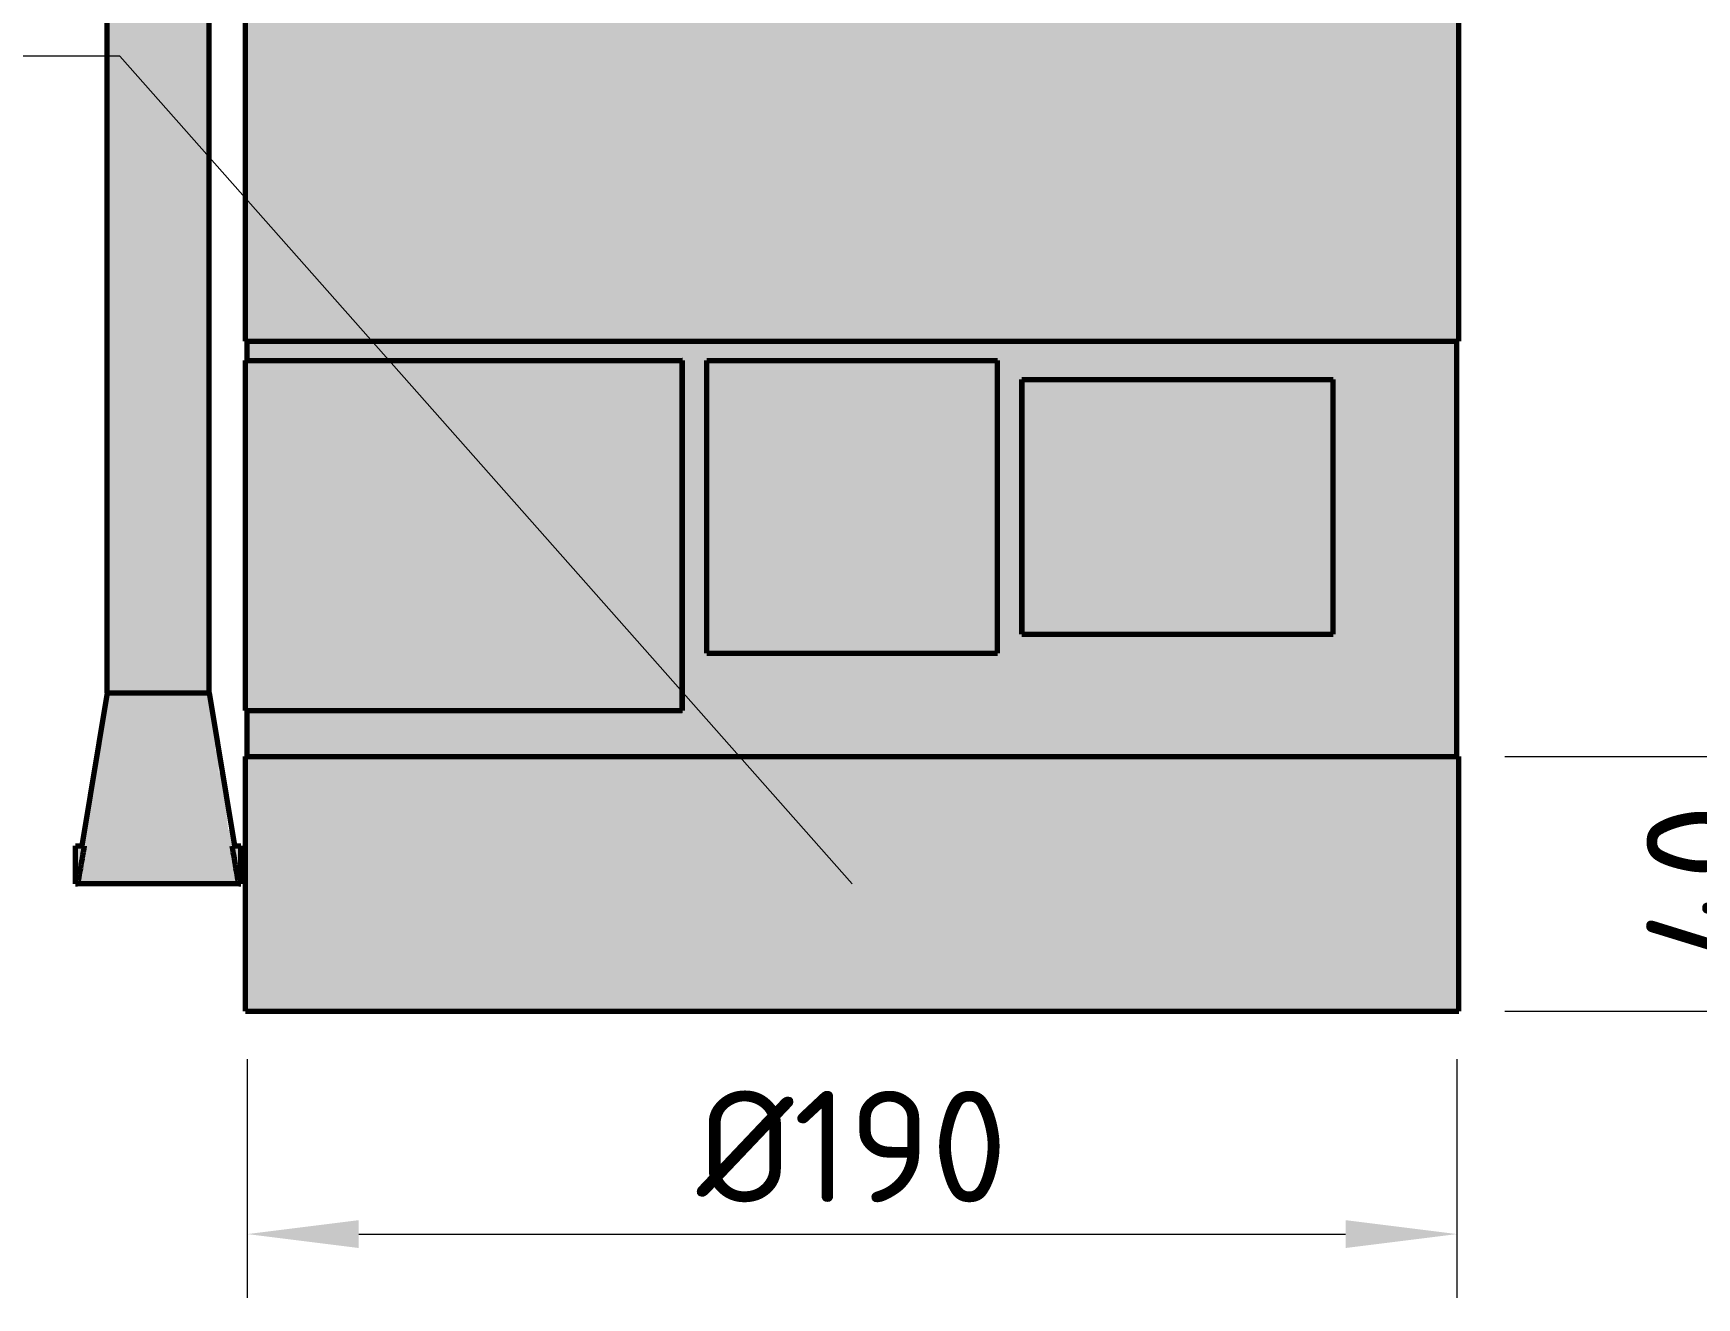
# Model space of a CAD drawing. Header units: millimetres. Extents: x 0 to 420, y 0 to 297.
# Drawn here: x 68.7 to 121, y 156.1 to 195.8 of the extents above; entities that cross this region are included whole.
import ezdxf

# ---------------------------------------------------------------- set-up
doc = ezdxf.new("R2010")
doc.units = ezdxf.units.MM
for name, color, linetype, lineweight in [('01-VISIBLE', 7, 'CONTINUOUS', 70), ('04-COTA', 3, 'CONTINUOUS', 18), ('08-FINA', 5, 'CONTINUOUS', 18), ('13-GRAFICA', 30, 'CONTINUOUS', 18)]:
    doc.layers.add(name, color=color, linetype=linetype, lineweight=lineweight)
doc.styles.add('ISO3098', font='isocpeur.ttf')
doc.dimstyles.new('FLAMA-IRAM', dxfattribs={"dimtxt": 3.5, "dimasz": 3.5, "dimexe": 2, "dimexo": 1.5, "dimgap": 1, "dimtad": 1, "dimdec": 1, "dimtxsty": 'ISO3098', "dimblk": 'IRAM_FLECHA', "dimblk1": 'IRAM_FLECHA', "dimblk2": 'IRAM_FLECHA', "dimcen": 2.5, "dimclrd": 256, "dimclre": 256, "dimclrt": 256, "dimazin": 3, "dimtfac": 1, "dimtmove": 0, "dimatfit": 3, "dimlwd": 18, "dimlwe": 18})

# ---------------------------------------------------------------- blocks, each defined once
blk = doc.blocks.new('IRAM_FLECHA')
blk.add_solid([(0, 0), (-1, 0.125), (-1, -0.125)])

msp = doc.modelspace()

# ---------------------------------------------------------------- hatches: boundary and pattern name
at = {"layer": '08-FINA'}
h = msp.add_hatch(color=7, dxfattribs=at)
h.dxf.hatch_style = 1
h.paths.add_polyline_path([(94.473, 169.071), (93.116, 171.209), (92.517, 170.679)])
at = {"layer": '13-GRAFICA', "true_color": 0x202020}
h = msp.add_hatch(color=7, dxfattribs=at)
h.dxf.hatch_style = 1
h.paths.add_polyline_path([(70.273, 170.271), (70.273, 170.571), (70.373, 170.571), (70.373, 171.171), (70.473, 171.171), (70.473, 171.771), (70.573, 171.771), (70.573, 172.371), (70.673, 172.371), (70.673, 172.971), (70.773, 172.971), (70.773, 173.571), (70.873, 173.571), (70.873, 174.171), (70.973, 174.171), (70.973, 174.771), (71.073, 174.771), (71.073, 227.971), (74.273, 227.971), (74.273, 217.971), (73.773, 217.971), (73.773, 214.371), (74.273, 214.371), (74.273, 174.671), (74.373, 174.671), (74.373, 173.971), (74.473, 173.971), (74.473, 173.271), (74.573, 173.271), (74.573, 172.571), (74.673, 172.571), (74.873, 170.771), (74.973, 170.771), (74.973, 170.371), (75.273, 170.271), (75.273, 169.071), (70.073, 169.071), (70.073, 170.271)])
at = {"layer": '13-GRAFICA', "true_color": 0xc4c8ce}
h = msp.add_hatch(color=7, dxfattribs=at)
h.dxf.hatch_style = 1
h.paths.add_polyline_path([(75.573, 214.371), (75.573, 214.271), (75.573, 186.071), (75.573, 185.471), (75.473, 185.471), (75.473, 214.371)])
at = {"layer": '13-GRAFICA', "true_color": 0xffffff}
h = msp.add_hatch(color=7, dxfattribs=at)
h.dxf.hatch_style = 1
h.paths.add_polyline_path([(75.573, 186.071), (75.573, 214.271), (113.373, 214.271), (113.373, 186.071)])
at = {"layer": '13-GRAFICA', "true_color": 0xc4c8ce}
h = msp.add_hatch(color=7, dxfattribs=at)
h.dxf.hatch_style = 1
h.paths.add_polyline_path([(113.473, 214.371), (113.473, 165.071), (113.373, 165.071), (113.373, 173.071), (113.373, 186.071), (113.373, 214.271), (113.373, 214.371)])
h = msp.add_hatch(color=7, dxfattribs=at)
h.dxf.hatch_style = 1
h.paths.add_polyline_path([(75.573, 173.071), (75.573, 174.471), (89.173, 174.471), (89.173, 185.471), (75.573, 185.471), (75.573, 186.071), (89.873, 186.071), (89.873, 185.471), (89.873, 176.271), (89.873, 173.071)])
h = msp.add_hatch(color=7, dxfattribs=at)
h.dxf.hatch_style = 1
h.paths.add_polyline_path([(99.073, 186.071), (99.073, 185.471), (89.873, 185.471), (89.873, 186.071)])
h = msp.add_hatch(color=7, dxfattribs=at)
h.dxf.hatch_style = 1
h.paths.add_polyline_path([(99.073, 173.071), (99.073, 176.271), (99.073, 185.471), (99.073, 186.071), (99.773, 186.071), (99.773, 184.871), (99.773, 176.871), (99.773, 173.071)])
h = msp.add_hatch(color=7, dxfattribs=at)
h.dxf.hatch_style = 1
h.paths.add_polyline_path([(109.573, 186.071), (109.573, 184.871), (99.773, 184.871), (99.773, 186.071)])
h = msp.add_hatch(color=7, dxfattribs=at)
h.dxf.hatch_style = 1
h.paths.add_polyline_path([(109.573, 173.071), (109.573, 176.871), (109.573, 184.871), (109.573, 186.071), (113.373, 186.071), (113.373, 173.071)])
at = {"layer": '13-GRAFICA', "true_color": 0xffffff}
h = msp.add_hatch(color=7, dxfattribs=at)
h.dxf.hatch_style = 1
h.paths.add_polyline_path([(75.473, 174.471), (75.473, 185.471), (89.173, 185.471), (89.173, 174.471)])
at = {"layer": '13-GRAFICA', "true_color": 0xd7beeb}
h = msp.add_hatch(color=7, dxfattribs=at)
h.dxf.hatch_style = 1
h.paths.add_polyline_path([(89.873, 176.271), (89.873, 185.471), (99.073, 185.471), (99.073, 176.271)])
at = {"layer": '13-GRAFICA', "true_color": 0xf7c8d7}
h = msp.add_hatch(color=7, dxfattribs=at)
h.dxf.hatch_style = 1
h.paths.add_polyline_path([(99.773, 176.871), (99.773, 184.871), (109.573, 184.871), (109.573, 176.871)])
at = {"layer": '13-GRAFICA', "true_color": 0xc4c8ce}
h = msp.add_hatch(color=7, dxfattribs=at)
h.dxf.hatch_style = 1
h.paths.add_polyline_path([(99.773, 173.071), (99.773, 176.871), (109.573, 176.871), (109.573, 173.071)])
h = msp.add_hatch(color=7, dxfattribs=at)
h.dxf.hatch_style = 1
h.paths.add_polyline_path([(89.873, 173.071), (89.873, 176.271), (99.073, 176.271), (99.073, 173.071)])
h = msp.add_hatch(color=7, dxfattribs=at)
h.dxf.hatch_style = 1
h.paths.add_polyline_path([(75.573, 165.071), (75.473, 165.071), (75.473, 174.471), (75.573, 174.471), (75.573, 173.071)])
at = {"layer": '13-GRAFICA', "true_color": 0xffd200}
h = msp.add_hatch(color=7, dxfattribs=at)
h.dxf.hatch_style = 1
h.paths.add_polyline_path([(75.573, 165.071), (75.573, 173.071), (113.373, 173.071), (113.373, 165.071)])

# ---------------------------------------------------------------- linework, layer by layer
at = {"layer": '01-VISIBLE'}
for p, q in [((71.073, 175.071), (71.073, 227.957)), ((74.273, 175.071), (74.273, 214.38)), ((75.413, 186.119), (75.413, 214.224)), ((113.533, 186.119), (113.533, 214.224)), ((75.473, 185.519), (75.473, 186.119)), ((113.473, 173.071), (113.473, 186.119)), ((75.413, 174.519), (75.413, 185.519)), ((89.129, 174.519), (89.129, 185.519)), ((89.145, 185.519), (89.129, 185.519)), ((89.145, 174.519), (89.145, 185.519)), ((89.903, 176.319), (89.903, 185.519)), ((99.043, 176.319), (99.043, 185.519)), ((99.801, 184.919), (99.817, 184.919)), ((99.801, 176.919), (99.801, 184.919)), ((99.817, 176.919), (99.817, 184.919)), ((109.588, 176.919), (109.588, 184.919)), ((99.801, 176.919), (99.817, 176.919)), ((71.073, 175.071), (70.273, 170.271)), ((74.273, 175.071), (75.073, 170.271)), ((75.473, 173.071), (75.473, 174.519)), ((89.145, 174.519), (89.129, 174.519)), ((75.413, 165.071), (75.413, 173.071)), ((113.533, 165.071), (113.533, 173.071)), ((70.073, 170.271), (70.349, 170.271)), ((70.073, 169.071), (70.073, 170.271)), ((74.997, 170.271), (75.273, 170.271)), ((75.273, 169.071), (75.273, 170.271)), ((70.073, 169.071), (70.143, 169.071)), ((75.203, 169.071), (75.273, 169.071))]:
    msp.add_line(p, q, dxfattribs=at)
for points in [[(75.413, 186.119), (75.513, 186.119), (75.613, 186.119), (75.713, 186.119), (75.813, 186.119), (75.913, 186.119), (76.013, 186.119), (76.113, 186.119), (76.213, 186.119), (76.313, 186.119), (76.414, 186.119), (76.514, 186.119), (76.614, 186.119), (76.714, 186.119), (76.814, 186.119), (76.914, 186.119), (77.014, 186.119), (77.114, 186.119), (77.214, 186.119), (77.314, 186.119), (77.414, 186.119), (77.514, 186.119), (77.614, 186.119), (77.714, 186.119), (77.814, 186.119), (77.914, 186.119), (78.014, 186.119), (78.114, 186.119), (78.214, 186.119), (78.315, 186.119), (78.415, 186.119), (78.515, 186.119), (78.615, 186.119), (78.715, 186.119), (78.815, 186.119), (78.915, 186.119), (79.015, 186.119), (79.115, 186.119), (79.215, 186.119), (79.315, 186.119), (79.415, 186.119), (79.515, 186.119), (79.615, 186.119), (79.715, 186.119), (79.815, 186.119), (79.915, 186.119), (80.015, 186.119), (80.115, 186.119), (80.216, 186.119), (80.316, 186.119), (80.416, 186.119), (80.516, 186.119), (80.616, 186.119), (80.716, 186.119), (80.816, 186.119), (80.916, 186.119), (81.016, 186.119), (81.116, 186.119), (81.216, 186.119), (81.316, 186.119), (81.416, 186.119), (81.516, 186.119), (81.616, 186.119), (81.716, 186.119), (81.816, 186.119), (81.916, 186.119), (82.016, 186.119), (82.117, 186.119), (82.217, 186.119), (82.317, 186.119), (82.417, 186.119), (82.517, 186.119), (82.617, 186.119), (82.717, 186.119), (82.817, 186.119), (82.917, 186.119), (83.017, 186.119), (83.117, 186.119), (83.217, 186.119), (83.317, 186.119), (83.417, 186.119), (83.517, 186.119), (83.617, 186.119), (83.717, 186.119), (83.817, 186.119), (83.917, 186.119), (84.018, 186.119), (84.118, 186.119), (84.218, 186.119), (84.318, 186.119), (84.418, 186.119), (84.518, 186.119), (84.618, 186.119), (84.718, 186.119), (84.818, 186.119), (84.918, 186.119), (85.018, 186.119), (85.118, 186.119), (85.218, 186.119), (85.318, 186.119), (85.418, 186.119), (85.518, 186.119), (85.618, 186.119), (85.718, 186.119), (85.818, 186.119), (85.919, 186.119), (86.019, 186.119), (86.119, 186.119), (86.219, 186.119), (86.319, 186.119), (86.419, 186.119), (86.519, 186.119), (86.619, 186.119), (86.719, 186.119), (86.819, 186.119), (86.919, 186.119), (87.019, 186.119), (87.119, 186.119), (87.219, 186.119), (87.319, 186.119), (87.419, 186.119), (87.519, 186.119), (87.619, 186.119), (87.719, 186.119), (87.82, 186.119), (87.92, 186.119), (88.02, 186.119), (88.12, 186.119), (88.22, 186.119), (88.32, 186.119), (88.42, 186.119), (88.52, 186.119), (88.62, 186.119), (88.72, 186.119), (88.82, 186.119), (88.92, 186.119), (89.02, 186.119), (89.12, 186.119), (89.22, 186.119), (89.32, 186.119), (89.42, 186.119), (89.52, 186.119), (89.62, 186.119), (89.721, 186.119), (89.821, 186.119), (89.921, 186.119), (90.021, 186.119), (90.121, 186.119), (90.221, 186.119), (90.321, 186.119), (90.421, 186.119), (90.521, 186.119), (90.621, 186.119), (90.721, 186.119), (90.821, 186.119), (90.921, 186.119), (91.021, 186.119), (91.121, 186.119), (91.221, 186.119), (91.321, 186.119), (91.421, 186.119), (91.521, 186.119), (91.622, 186.119), (91.722, 186.119), (91.822, 186.119), (91.922, 186.119), (92.022, 186.119), (92.122, 186.119), (92.222, 186.119), (92.322, 186.119), (92.422, 186.119), (92.522, 186.119), (92.622, 186.119), (92.722, 186.119), (92.822, 186.119), (92.922, 186.119), (93.022, 186.119), (93.122, 186.119), (93.222, 186.119), (93.322, 186.119), (93.422, 186.119), (93.523, 186.119), (93.623, 186.119), (93.723, 186.119), (93.823, 186.119), (93.923, 186.119), (94.023, 186.119), (94.123, 186.119), (94.223, 186.119), (94.323, 186.119), (94.423, 186.119), (94.523, 186.119), (94.623, 186.119), (94.723, 186.119), (94.823, 186.119), (94.923, 186.119), (95.023, 186.119), (95.123, 186.119), (95.223, 186.119), (95.323, 186.119), (95.423, 186.119), (95.524, 186.119), (95.624, 186.119), (95.724, 186.119), (95.824, 186.119), (95.924, 186.119), (96.024, 186.119), (96.124, 186.119), (96.224, 186.119), (96.324, 186.119), (96.424, 186.119), (96.524, 186.119), (96.624, 186.119), (96.724, 186.119), (96.824, 186.119), (96.924, 186.119), (97.024, 186.119), (97.124, 186.119), (97.224, 186.119), (97.324, 186.119), (97.425, 186.119), (97.525, 186.119), (97.625, 186.119), (97.725, 186.119), (97.825, 186.119), (97.925, 186.119), (98.025, 186.119), (98.125, 186.119), (98.225, 186.119), (98.325, 186.119), (98.425, 186.119), (98.525, 186.119), (98.625, 186.119), (98.725, 186.119), (98.825, 186.119), (98.925, 186.119), (99.025, 186.119), (99.125, 186.119), (99.225, 186.119), (99.326, 186.119), (99.426, 186.119), (99.526, 186.119), (99.626, 186.119), (99.726, 186.119), (99.826, 186.119), (99.926, 186.119), (100.026, 186.119), (100.126, 186.119), (100.226, 186.119), (100.326, 186.119), (100.426, 186.119), (100.526, 186.119), (100.626, 186.119), (100.726, 186.119), (100.826, 186.119), (100.926, 186.119), (101.026, 186.119), (101.126, 186.119), (101.227, 186.119), (101.327, 186.119), (101.427, 186.119), (101.527, 186.119), (101.627, 186.119), (101.727, 186.119), (101.827, 186.119), (101.927, 186.119), (102.027, 186.119), (102.127, 186.119), (102.227, 186.119), (102.327, 186.119), (102.427, 186.119), (102.527, 186.119), (102.627, 186.119), (102.727, 186.119), (102.827, 186.119), (102.927, 186.119), (103.027, 186.119), (103.128, 186.119), (103.228, 186.119), (103.328, 186.119), (103.428, 186.119), (103.528, 186.119), (103.628, 186.119), (103.728, 186.119), (103.828, 186.119), (103.928, 186.119), (104.028, 186.119), (104.128, 186.119), (104.228, 186.119), (104.328, 186.119), (104.428, 186.119), (104.528, 186.119), (104.628, 186.119), (104.728, 186.119), (104.828, 186.119), (104.928, 186.119), (105.029, 186.119), (105.129, 186.119), (105.229, 186.119), (105.329, 186.119), (105.429, 186.119), (105.529, 186.119), (105.629, 186.119), (105.729, 186.119), (105.829, 186.119), (105.929, 186.119), (106.029, 186.119), (106.129, 186.119), (106.229, 186.119), (106.329, 186.119), (106.429, 186.119), (106.529, 186.119), (106.629, 186.119), (106.729, 186.119), (106.829, 186.119), (106.93, 186.119), (107.03, 186.119), (107.13, 186.119), (107.23, 186.119), (107.33, 186.119), (107.43, 186.119), (107.53, 186.119), (107.63, 186.119), (107.73, 186.119), (107.83, 186.119), (107.93, 186.119), (108.03, 186.119), (108.13, 186.119), (108.23, 186.119), (108.33, 186.119), (108.43, 186.119), (108.53, 186.119), (108.63, 186.119), (108.73, 186.119), (108.831, 186.119), (108.931, 186.119), (109.031, 186.119), (109.131, 186.119), (109.231, 186.119), (109.331, 186.119), (109.431, 186.119), (109.531, 186.119), (109.631, 186.119), (109.731, 186.119), (109.831, 186.119), (109.931, 186.119), (110.031, 186.119), (110.131, 186.119), (110.231, 186.119), (110.331, 186.119), (110.431, 186.119), (110.531, 186.119), (110.631, 186.119), (110.732, 186.119), (110.832, 186.119), (110.932, 186.119), (111.032, 186.119), (111.132, 186.119), (111.232, 186.119), (111.332, 186.119), (111.432, 186.119), (111.532, 186.119), (111.632, 186.119), (111.732, 186.119), (111.832, 186.119), (111.932, 186.119), (112.032, 186.119), (112.132, 186.119), (112.232, 186.119), (112.332, 186.119), (112.432, 186.119), (112.532, 186.119), (112.633, 186.119), (112.733, 186.119), (112.833, 186.119), (112.933, 186.119), (113.033, 186.119), (113.133, 186.119), (113.233, 186.119), (113.333, 186.119), (113.433, 186.119), (113.533, 186.119)], [(75.413, 185.519), (75.513, 185.519), (75.613, 185.519), (75.713, 185.519), (75.813, 185.519), (75.914, 185.519), (76.014, 185.519), (76.114, 185.519), (76.214, 185.519), (76.314, 185.519), (76.414, 185.519), (76.514, 185.519), (76.614, 185.519), (76.714, 185.519), (76.815, 185.519), (76.915, 185.519), (77.015, 185.519), (77.115, 185.519), (77.215, 185.519), (77.315, 185.519), (77.415, 185.519), (77.515, 185.519), (77.616, 185.519), (77.716, 185.519), (77.816, 185.519), (77.916, 185.519), (78.016, 185.519), (78.116, 185.519), (78.216, 185.519), (78.316, 185.519), (78.416, 185.519), (78.517, 185.519), (78.617, 185.519), (78.717, 185.519), (78.817, 185.519), (78.917, 185.519), (79.017, 185.519), (79.117, 185.519), (79.217, 185.519), (79.317, 185.519), (79.418, 185.519), (79.518, 185.519), (79.618, 185.519), (79.718, 185.519), (79.818, 185.519), (79.918, 185.519), (80.018, 185.519), (80.118, 185.519), (80.218, 185.519), (80.319, 185.519), (80.419, 185.519), (80.519, 185.519), (80.619, 185.519), (80.719, 185.519), (80.819, 185.519), (80.919, 185.519), (81.019, 185.519), (81.119, 185.519), (81.22, 185.519), (81.32, 185.519), (81.42, 185.519), (81.52, 185.519), (81.62, 185.519), (81.72, 185.519), (81.82, 185.519), (81.92, 185.519), (82.021, 185.519), (82.121, 185.519), (82.221, 185.519), (82.321, 185.519), (82.421, 185.519), (82.521, 185.519), (82.621, 185.519), (82.721, 185.519), (82.821, 185.519), (82.922, 185.519), (83.022, 185.519), (83.122, 185.519), (83.222, 185.519), (83.322, 185.519), (83.422, 185.519), (83.522, 185.519), (83.622, 185.519), (83.722, 185.519), (83.823, 185.519), (83.923, 185.519), (84.023, 185.519), (84.123, 185.519), (84.223, 185.519), (84.323, 185.519), (84.423, 185.519), (84.523, 185.519), (84.623, 185.519), (84.724, 185.519), (84.824, 185.519), (84.924, 185.519), (85.024, 185.519), (85.124, 185.519), (85.224, 185.519), (85.324, 185.519), (85.424, 185.519), (85.524, 185.519), (85.625, 185.519), (85.725, 185.519), (85.825, 185.519), (85.925, 185.519), (86.025, 185.519), (86.125, 185.519), (86.225, 185.519), (86.325, 185.519), (86.426, 185.519), (86.526, 185.519), (86.626, 185.519), (86.726, 185.519), (86.826, 185.519), (86.926, 185.519), (87.026, 185.519), (87.126, 185.519), (87.226, 185.519), (87.327, 185.519), (87.427, 185.519), (87.527, 185.519), (87.627, 185.519), (87.727, 185.519), (87.827, 185.519), (87.927, 185.519), (88.027, 185.519), (88.127, 185.519), (88.228, 185.519), (88.328, 185.519), (88.428, 185.519), (88.528, 185.519), (88.628, 185.519), (88.728, 185.519), (88.828, 185.519), (88.928, 185.519), (89.028, 185.519), (89.129, 185.519)], [(89.903, 185.519), (90.004, 185.519), (90.104, 185.519), (90.205, 185.519), (90.305, 185.519), (90.406, 185.519), (90.506, 185.519), (90.606, 185.519), (90.707, 185.519), (90.807, 185.519), (90.908, 185.519), (91.008, 185.519), (91.109, 185.519), (91.209, 185.519), (91.309, 185.519), (91.41, 185.519), (91.51, 185.519), (91.611, 185.519), (91.711, 185.519), (91.812, 185.519), (91.912, 185.519), (92.012, 185.519), (92.113, 185.519), (92.213, 185.519), (92.314, 185.519), (92.414, 185.519), (92.515, 185.519), (92.615, 185.519), (92.715, 185.519), (92.816, 185.519), (92.916, 185.519), (93.017, 185.519), (93.117, 185.519), (93.218, 185.519), (93.318, 185.519), (93.418, 185.519), (93.519, 185.519), (93.619, 185.519), (93.72, 185.519), (93.82, 185.519), (93.921, 185.519), (94.021, 185.519), (94.121, 185.519), (94.222, 185.519), (94.322, 185.519), (94.423, 185.519), (94.523, 185.519), (94.624, 185.519), (94.724, 185.519), (94.825, 185.519), (94.925, 185.519), (95.025, 185.519), (95.126, 185.519), (95.226, 185.519), (95.327, 185.519), (95.427, 185.519), (95.528, 185.519), (95.628, 185.519), (95.728, 185.519), (95.829, 185.519), (95.929, 185.519), (96.03, 185.519), (96.13, 185.519), (96.231, 185.519), (96.331, 185.519), (96.431, 185.519), (96.532, 185.519), (96.632, 185.519), (96.733, 185.519), (96.833, 185.519), (96.934, 185.519), (97.034, 185.519), (97.134, 185.519), (97.235, 185.519), (97.335, 185.519), (97.436, 185.519), (97.536, 185.519), (97.637, 185.519), (97.737, 185.519), (97.837, 185.519), (97.938, 185.519), (98.038, 185.519), (98.139, 185.519), (98.239, 185.519), (98.34, 185.519), (98.44, 185.519), (98.54, 185.519), (98.641, 185.519), (98.741, 185.519), (98.842, 185.519), (98.942, 185.519), (99.043, 185.519)], [(99.817, 184.919), (99.918, 184.919), (100.019, 184.919), (100.12, 184.919), (100.22, 184.919), (100.321, 184.919), (100.422, 184.919), (100.523, 184.919), (100.623, 184.919), (100.724, 184.919), (100.825, 184.919), (100.925, 184.919), (101.026, 184.919), (101.127, 184.919), (101.228, 184.919), (101.328, 184.919), (101.429, 184.919), (101.53, 184.919), (101.631, 184.919), (101.731, 184.919), (101.832, 184.919), (101.933, 184.919), (102.034, 184.919), (102.134, 184.919), (102.235, 184.919), (102.336, 184.919), (102.436, 184.919), (102.537, 184.919), (102.638, 184.919), (102.739, 184.919), (102.839, 184.919), (102.94, 184.919), (103.041, 184.919), (103.142, 184.919), (103.242, 184.919), (103.343, 184.919), (103.444, 184.919), (103.544, 184.919), (103.645, 184.919), (103.746, 184.919), (103.847, 184.919), (103.947, 184.919), (104.048, 184.919), (104.149, 184.919), (104.25, 184.919), (104.35, 184.919), (104.451, 184.919), (104.552, 184.919), (104.653, 184.919), (104.753, 184.919), (104.854, 184.919), (104.955, 184.919), (105.055, 184.919), (105.156, 184.919), (105.257, 184.919), (105.358, 184.919), (105.458, 184.919), (105.559, 184.919), (105.66, 184.919), (105.761, 184.919), (105.861, 184.919), (105.962, 184.919), (106.063, 184.919), (106.164, 184.919), (106.264, 184.919), (106.365, 184.919), (106.466, 184.919), (106.566, 184.919), (106.667, 184.919), (106.768, 184.919), (106.869, 184.919), (106.969, 184.919), (107.07, 184.919), (107.171, 184.919), (107.272, 184.919), (107.372, 184.919), (107.473, 184.919), (107.574, 184.919), (107.675, 184.919), (107.775, 184.919), (107.876, 184.919), (107.977, 184.919), (108.077, 184.919), (108.178, 184.919), (108.279, 184.919), (108.38, 184.919), (108.48, 184.919), (108.581, 184.919), (108.682, 184.919), (108.783, 184.919), (108.883, 184.919), (108.984, 184.919), (109.085, 184.919), (109.185, 184.919), (109.286, 184.919), (109.387, 184.919), (109.488, 184.919), (109.588, 184.919)], [(99.817, 176.919), (99.918, 176.919), (100.019, 176.919), (100.12, 176.919), (100.22, 176.919), (100.321, 176.919), (100.422, 176.919), (100.523, 176.919), (100.623, 176.919), (100.724, 176.919), (100.825, 176.919), (100.925, 176.919), (101.026, 176.919), (101.127, 176.919), (101.228, 176.919), (101.328, 176.919), (101.429, 176.919), (101.53, 176.919), (101.631, 176.919), (101.731, 176.919), (101.832, 176.919), (101.933, 176.919), (102.034, 176.919), (102.134, 176.919), (102.235, 176.919), (102.336, 176.919), (102.436, 176.919), (102.537, 176.919), (102.638, 176.919), (102.739, 176.919), (102.839, 176.919), (102.94, 176.919), (103.041, 176.919), (103.142, 176.919), (103.242, 176.919), (103.343, 176.919), (103.444, 176.919), (103.544, 176.919), (103.645, 176.919), (103.746, 176.919), (103.847, 176.919), (103.947, 176.919), (104.048, 176.919), (104.149, 176.919), (104.25, 176.919), (104.35, 176.919), (104.451, 176.919), (104.552, 176.919), (104.653, 176.919), (104.753, 176.919), (104.854, 176.919), (104.955, 176.919), (105.055, 176.919), (105.156, 176.919), (105.257, 176.919), (105.358, 176.919), (105.458, 176.919), (105.559, 176.919), (105.66, 176.919), (105.761, 176.919), (105.861, 176.919), (105.962, 176.919), (106.063, 176.919), (106.164, 176.919), (106.264, 176.919), (106.365, 176.919), (106.466, 176.919), (106.566, 176.919), (106.667, 176.919), (106.768, 176.919), (106.869, 176.919), (106.969, 176.919), (107.07, 176.919), (107.171, 176.919), (107.272, 176.919), (107.372, 176.919), (107.473, 176.919), (107.574, 176.919), (107.675, 176.919), (107.775, 176.919), (107.876, 176.919), (107.977, 176.919), (108.077, 176.919), (108.178, 176.919), (108.279, 176.919), (108.38, 176.919), (108.48, 176.919), (108.581, 176.919), (108.682, 176.919), (108.783, 176.919), (108.883, 176.919), (108.984, 176.919), (109.085, 176.919), (109.185, 176.919), (109.286, 176.919), (109.387, 176.919), (109.488, 176.919), (109.588, 176.919)], [(89.903, 176.319), (90.004, 176.319), (90.104, 176.319), (90.205, 176.319), (90.305, 176.319), (90.406, 176.319), (90.506, 176.319), (90.606, 176.319), (90.707, 176.319), (90.807, 176.319), (90.908, 176.319), (91.008, 176.319), (91.109, 176.319), (91.209, 176.319), (91.309, 176.319), (91.41, 176.319), (91.51, 176.319), (91.611, 176.319), (91.711, 176.319), (91.812, 176.319), (91.912, 176.319), (92.012, 176.319), (92.113, 176.319), (92.213, 176.319), (92.314, 176.319), (92.414, 176.319), (92.515, 176.319), (92.615, 176.319), (92.715, 176.319), (92.816, 176.319), (92.916, 176.319), (93.017, 176.319), (93.117, 176.319), (93.218, 176.319), (93.318, 176.319), (93.418, 176.319), (93.519, 176.319), (93.619, 176.319), (93.72, 176.319), (93.82, 176.319), (93.921, 176.319), (94.021, 176.319), (94.121, 176.319), (94.222, 176.319), (94.322, 176.319), (94.423, 176.319), (94.523, 176.319), (94.624, 176.319), (94.724, 176.319), (94.825, 176.319), (94.925, 176.319), (95.025, 176.319), (95.126, 176.319), (95.226, 176.319), (95.327, 176.319), (95.427, 176.319), (95.528, 176.319), (95.628, 176.319), (95.728, 176.319), (95.829, 176.319), (95.929, 176.319), (96.03, 176.319), (96.13, 176.319), (96.231, 176.319), (96.331, 176.319), (96.431, 176.319), (96.532, 176.319), (96.632, 176.319), (96.733, 176.319), (96.833, 176.319), (96.934, 176.319), (97.034, 176.319), (97.134, 176.319), (97.235, 176.319), (97.335, 176.319), (97.436, 176.319), (97.536, 176.319), (97.637, 176.319), (97.737, 176.319), (97.837, 176.319), (97.938, 176.319), (98.038, 176.319), (98.139, 176.319), (98.239, 176.319), (98.34, 176.319), (98.44, 176.319), (98.54, 176.319), (98.641, 176.319), (98.741, 176.319), (98.842, 176.319), (98.942, 176.319), (99.043, 176.319)], [(71.073, 175.071), (71.173, 175.071), (71.273, 175.071), (71.373, 175.071), (71.473, 175.071), (71.573, 175.071), (71.673, 175.071), (71.773, 175.071), (71.873, 175.071), (71.973, 175.071), (72.073, 175.071), (72.173, 175.071), (72.273, 175.071), (72.373, 175.071), (72.473, 175.071), (72.573, 175.071), (72.673, 175.071), (72.773, 175.071), (72.873, 175.071), (72.973, 175.071), (73.073, 175.071), (73.173, 175.071), (73.273, 175.071), (73.373, 175.071), (73.473, 175.071), (73.573, 175.071), (73.673, 175.071), (73.773, 175.071), (73.873, 175.071), (73.973, 175.071), (74.073, 175.071), (74.173, 175.071), (74.273, 175.071)], [(75.413, 174.519), (75.513, 174.519), (75.613, 174.519), (75.713, 174.519), (75.813, 174.519), (75.914, 174.519), (76.014, 174.519), (76.114, 174.519), (76.214, 174.519), (76.314, 174.519), (76.414, 174.519), (76.514, 174.519), (76.614, 174.519), (76.714, 174.519), (76.815, 174.519), (76.915, 174.519), (77.015, 174.519), (77.115, 174.519), (77.215, 174.519), (77.315, 174.519), (77.415, 174.519), (77.515, 174.519), (77.616, 174.519), (77.716, 174.519), (77.816, 174.519), (77.916, 174.519), (78.016, 174.519), (78.116, 174.519), (78.216, 174.519), (78.316, 174.519), (78.416, 174.519), (78.517, 174.519), (78.617, 174.519), (78.717, 174.519), (78.817, 174.519), (78.917, 174.519), (79.017, 174.519), (79.117, 174.519), (79.217, 174.519), (79.317, 174.519), (79.418, 174.519), (79.518, 174.519), (79.618, 174.519), (79.718, 174.519), (79.818, 174.519), (79.918, 174.519), (80.018, 174.519), (80.118, 174.519), (80.218, 174.519), (80.319, 174.519), (80.419, 174.519), (80.519, 174.519), (80.619, 174.519), (80.719, 174.519), (80.819, 174.519), (80.919, 174.519), (81.019, 174.519), (81.119, 174.519), (81.22, 174.519), (81.32, 174.519), (81.42, 174.519), (81.52, 174.519), (81.62, 174.519), (81.72, 174.519), (81.82, 174.519), (81.92, 174.519), (82.021, 174.519), (82.121, 174.519), (82.221, 174.519), (82.321, 174.519), (82.421, 174.519), (82.521, 174.519), (82.621, 174.519), (82.721, 174.519), (82.821, 174.519), (82.922, 174.519), (83.022, 174.519), (83.122, 174.519), (83.222, 174.519), (83.322, 174.519), (83.422, 174.519), (83.522, 174.519), (83.622, 174.519), (83.722, 174.519), (83.823, 174.519), (83.923, 174.519), (84.023, 174.519), (84.123, 174.519), (84.223, 174.519), (84.323, 174.519), (84.423, 174.519), (84.523, 174.519), (84.623, 174.519), (84.724, 174.519), (84.824, 174.519), (84.924, 174.519), (85.024, 174.519), (85.124, 174.519), (85.224, 174.519), (85.324, 174.519), (85.424, 174.519), (85.524, 174.519), (85.625, 174.519), (85.725, 174.519), (85.825, 174.519), (85.925, 174.519), (86.025, 174.519), (86.125, 174.519), (86.225, 174.519), (86.325, 174.519), (86.426, 174.519), (86.526, 174.519), (86.626, 174.519), (86.726, 174.519), (86.826, 174.519), (86.926, 174.519), (87.026, 174.519), (87.126, 174.519), (87.226, 174.519), (87.327, 174.519), (87.427, 174.519), (87.527, 174.519), (87.627, 174.519), (87.727, 174.519), (87.827, 174.519), (87.927, 174.519), (88.027, 174.519), (88.127, 174.519), (88.228, 174.519), (88.328, 174.519), (88.428, 174.519), (88.528, 174.519), (88.628, 174.519), (88.728, 174.519), (88.828, 174.519), (88.928, 174.519), (89.028, 174.519), (89.129, 174.519)], [(75.413, 173.071), (75.513, 173.071), (75.613, 173.071), (75.713, 173.071), (75.813, 173.071), (75.913, 173.071), (76.013, 173.071), (76.113, 173.071), (76.213, 173.071), (76.313, 173.071), (76.414, 173.071), (76.514, 173.071), (76.614, 173.071), (76.714, 173.071), (76.814, 173.071), (76.914, 173.071), (77.014, 173.071), (77.114, 173.071), (77.214, 173.071), (77.314, 173.071), (77.414, 173.071), (77.514, 173.071), (77.614, 173.071), (77.714, 173.071), (77.814, 173.071), (77.914, 173.071), (78.014, 173.071), (78.114, 173.071), (78.214, 173.071), (78.315, 173.071), (78.415, 173.071), (78.515, 173.071), (78.615, 173.071), (78.715, 173.071), (78.815, 173.071), (78.915, 173.071), (79.015, 173.071), (79.115, 173.071), (79.215, 173.071), (79.315, 173.071), (79.415, 173.071), (79.515, 173.071), (79.615, 173.071), (79.715, 173.071), (79.815, 173.071), (79.915, 173.071), (80.015, 173.071), (80.115, 173.071), (80.216, 173.071), (80.316, 173.071), (80.416, 173.071), (80.516, 173.071), (80.616, 173.071), (80.716, 173.071), (80.816, 173.071), (80.916, 173.071), (81.016, 173.071), (81.116, 173.071), (81.216, 173.071), (81.316, 173.071), (81.416, 173.071), (81.516, 173.071), (81.616, 173.071), (81.716, 173.071), (81.816, 173.071), (81.916, 173.071), (82.016, 173.071), (82.117, 173.071), (82.217, 173.071), (82.317, 173.071), (82.417, 173.071), (82.517, 173.071), (82.617, 173.071), (82.717, 173.071), (82.817, 173.071), (82.917, 173.071), (83.017, 173.071), (83.117, 173.071), (83.217, 173.071), (83.317, 173.071), (83.417, 173.071), (83.517, 173.071), (83.617, 173.071), (83.717, 173.071), (83.817, 173.071), (83.917, 173.071), (84.018, 173.071), (84.118, 173.071), (84.218, 173.071), (84.318, 173.071), (84.418, 173.071), (84.518, 173.071), (84.618, 173.071), (84.718, 173.071), (84.818, 173.071), (84.918, 173.071), (85.018, 173.071), (85.118, 173.071), (85.218, 173.071), (85.318, 173.071), (85.418, 173.071), (85.518, 173.071), (85.618, 173.071), (85.718, 173.071), (85.818, 173.071), (85.919, 173.071), (86.019, 173.071), (86.119, 173.071), (86.219, 173.071), (86.319, 173.071), (86.419, 173.071), (86.519, 173.071), (86.619, 173.071), (86.719, 173.071), (86.819, 173.071), (86.919, 173.071), (87.019, 173.071), (87.119, 173.071), (87.219, 173.071), (87.319, 173.071), (87.419, 173.071), (87.519, 173.071), (87.619, 173.071), (87.719, 173.071), (87.82, 173.071), (87.92, 173.071), (88.02, 173.071), (88.12, 173.071), (88.22, 173.071), (88.32, 173.071), (88.42, 173.071), (88.52, 173.071), (88.62, 173.071), (88.72, 173.071), (88.82, 173.071), (88.92, 173.071), (89.02, 173.071), (89.12, 173.071), (89.22, 173.071), (89.32, 173.071), (89.42, 173.071), (89.52, 173.071), (89.62, 173.071), (89.721, 173.071), (89.821, 173.071), (89.921, 173.071), (90.021, 173.071), (90.121, 173.071), (90.221, 173.071), (90.321, 173.071), (90.421, 173.071), (90.521, 173.071), (90.621, 173.071), (90.721, 173.071), (90.821, 173.071), (90.921, 173.071), (91.021, 173.071), (91.121, 173.071), (91.221, 173.071), (91.321, 173.071), (91.421, 173.071), (91.521, 173.071), (91.622, 173.071), (91.722, 173.071), (91.822, 173.071), (91.922, 173.071), (92.022, 173.071), (92.122, 173.071), (92.222, 173.071), (92.322, 173.071), (92.422, 173.071), (92.522, 173.071), (92.622, 173.071), (92.722, 173.071), (92.822, 173.071), (92.922, 173.071), (93.022, 173.071), (93.122, 173.071), (93.222, 173.071), (93.322, 173.071), (93.422, 173.071), (93.523, 173.071), (93.623, 173.071), (93.723, 173.071), (93.823, 173.071), (93.923, 173.071), (94.023, 173.071), (94.123, 173.071), (94.223, 173.071), (94.323, 173.071), (94.423, 173.071), (94.523, 173.071), (94.623, 173.071), (94.723, 173.071), (94.823, 173.071), (94.923, 173.071), (95.023, 173.071), (95.123, 173.071), (95.223, 173.071), (95.323, 173.071), (95.423, 173.071), (95.524, 173.071), (95.624, 173.071), (95.724, 173.071), (95.824, 173.071), (95.924, 173.071), (96.024, 173.071), (96.124, 173.071), (96.224, 173.071), (96.324, 173.071), (96.424, 173.071), (96.524, 173.071), (96.624, 173.071), (96.724, 173.071), (96.824, 173.071), (96.924, 173.071), (97.024, 173.071), (97.124, 173.071), (97.224, 173.071), (97.324, 173.071), (97.425, 173.071), (97.525, 173.071), (97.625, 173.071), (97.725, 173.071), (97.825, 173.071), (97.925, 173.071), (98.025, 173.071), (98.125, 173.071), (98.225, 173.071), (98.325, 173.071), (98.425, 173.071), (98.525, 173.071), (98.625, 173.071), (98.725, 173.071), (98.825, 173.071), (98.925, 173.071), (99.025, 173.071), (99.125, 173.071), (99.225, 173.071), (99.326, 173.071), (99.426, 173.071), (99.526, 173.071), (99.626, 173.071), (99.726, 173.071), (99.826, 173.071), (99.926, 173.071), (100.026, 173.071), (100.126, 173.071), (100.226, 173.071), (100.326, 173.071), (100.426, 173.071), (100.526, 173.071), (100.626, 173.071), (100.726, 173.071), (100.826, 173.071), (100.926, 173.071), (101.026, 173.071), (101.126, 173.071), (101.227, 173.071), (101.327, 173.071), (101.427, 173.071), (101.527, 173.071), (101.627, 173.071), (101.727, 173.071), (101.827, 173.071), (101.927, 173.071), (102.027, 173.071), (102.127, 173.071), (102.227, 173.071), (102.327, 173.071), (102.427, 173.071), (102.527, 173.071), (102.627, 173.071), (102.727, 173.071), (102.827, 173.071), (102.927, 173.071), (103.027, 173.071), (103.128, 173.071), (103.228, 173.071), (103.328, 173.071), (103.428, 173.071), (103.528, 173.071), (103.628, 173.071), (103.728, 173.071), (103.828, 173.071), (103.928, 173.071), (104.028, 173.071), (104.128, 173.071), (104.228, 173.071), (104.328, 173.071), (104.428, 173.071), (104.528, 173.071), (104.628, 173.071), (104.728, 173.071), (104.828, 173.071), (104.928, 173.071), (105.029, 173.071), (105.129, 173.071), (105.229, 173.071), (105.329, 173.071), (105.429, 173.071), (105.529, 173.071), (105.629, 173.071), (105.729, 173.071), (105.829, 173.071), (105.929, 173.071), (106.029, 173.071), (106.129, 173.071), (106.229, 173.071), (106.329, 173.071), (106.429, 173.071), (106.529, 173.071), (106.629, 173.071), (106.729, 173.071), (106.829, 173.071), (106.93, 173.071), (107.03, 173.071), (107.13, 173.071), (107.23, 173.071), (107.33, 173.071), (107.43, 173.071), (107.53, 173.071), (107.63, 173.071), (107.73, 173.071), (107.83, 173.071), (107.93, 173.071), (108.03, 173.071), (108.13, 173.071), (108.23, 173.071), (108.33, 173.071), (108.43, 173.071), (108.53, 173.071), (108.63, 173.071), (108.73, 173.071), (108.831, 173.071), (108.931, 173.071), (109.031, 173.071), (109.131, 173.071), (109.231, 173.071), (109.331, 173.071), (109.431, 173.071), (109.531, 173.071), (109.631, 173.071), (109.731, 173.071), (109.831, 173.071), (109.931, 173.071), (110.031, 173.071), (110.131, 173.071), (110.231, 173.071), (110.331, 173.071), (110.431, 173.071), (110.531, 173.071), (110.631, 173.071), (110.732, 173.071), (110.832, 173.071), (110.932, 173.071), (111.032, 173.071), (111.132, 173.071), (111.232, 173.071), (111.332, 173.071), (111.432, 173.071), (111.532, 173.071), (111.632, 173.071), (111.732, 173.071), (111.832, 173.071), (111.932, 173.071), (112.032, 173.071), (112.132, 173.071), (112.232, 173.071), (112.332, 173.071), (112.432, 173.071), (112.532, 173.071), (112.633, 173.071), (112.733, 173.071), (112.833, 173.071), (112.933, 173.071), (113.033, 173.071), (113.133, 173.071), (113.233, 173.071), (113.333, 173.071), (113.433, 173.071), (113.533, 173.071)], [(70.349, 170.271), (70.332, 170.171), (70.315, 170.071), (70.298, 169.971), (70.28, 169.871), (70.263, 169.771), (70.246, 169.671), (70.229, 169.571), (70.212, 169.471), (70.195, 169.371), (70.177, 169.271), (70.16, 169.171), (70.143, 169.071)], [(75.203, 169.071), (75.186, 169.171), (75.169, 169.271), (75.151, 169.371), (75.134, 169.471), (75.117, 169.571), (75.1, 169.671), (75.083, 169.771), (75.066, 169.871), (75.048, 169.971), (75.031, 170.071), (75.014, 170.171), (74.997, 170.271)], [(75.203, 169.071), (75.102, 169.071), (75, 169.071), (74.899, 169.071), (74.798, 169.071), (74.697, 169.071), (74.596, 169.071), (74.494, 169.071), (74.393, 169.071), (74.292, 169.071), (74.191, 169.071), (74.09, 169.071), (73.989, 169.071), (73.887, 169.071), (73.786, 169.071), (73.685, 169.071), (73.584, 169.071), (73.483, 169.071), (73.381, 169.071), (73.28, 169.071), (73.179, 169.071), (73.078, 169.071), (72.977, 169.071), (72.875, 169.071), (72.774, 169.071), (72.673, 169.071), (72.572, 169.071), (72.471, 169.071), (72.369, 169.071), (72.268, 169.071), (72.167, 169.071), (72.066, 169.071), (71.965, 169.071), (71.863, 169.071), (71.762, 169.071), (71.661, 169.071), (71.56, 169.071), (71.459, 169.071), (71.357, 169.071), (71.256, 169.071), (71.155, 169.071), (71.054, 169.071), (70.953, 169.071), (70.852, 169.071), (70.75, 169.071), (70.649, 169.071), (70.548, 169.071), (70.447, 169.071), (70.346, 169.071), (70.244, 169.071), (70.143, 169.071)], [(75.413, 165.071), (75.513, 165.071), (75.613, 165.071), (75.713, 165.071), (75.813, 165.071), (75.913, 165.071), (76.013, 165.071), (76.113, 165.071), (76.213, 165.071), (76.313, 165.071), (76.414, 165.071), (76.514, 165.071), (76.614, 165.071), (76.714, 165.071), (76.814, 165.071), (76.914, 165.071), (77.014, 165.071), (77.114, 165.071), (77.214, 165.071), (77.314, 165.071), (77.414, 165.071), (77.514, 165.071), (77.614, 165.071), (77.714, 165.071), (77.814, 165.071), (77.914, 165.071), (78.014, 165.071), (78.114, 165.071), (78.214, 165.071), (78.315, 165.071), (78.415, 165.071), (78.515, 165.071), (78.615, 165.071), (78.715, 165.071), (78.815, 165.071), (78.915, 165.071), (79.015, 165.071), (79.115, 165.071), (79.215, 165.071), (79.315, 165.071), (79.415, 165.071), (79.515, 165.071), (79.615, 165.071), (79.715, 165.071), (79.815, 165.071), (79.915, 165.071), (80.015, 165.071), (80.115, 165.071), (80.216, 165.071), (80.316, 165.071), (80.416, 165.071), (80.516, 165.071), (80.616, 165.071), (80.716, 165.071), (80.816, 165.071), (80.916, 165.071), (81.016, 165.071), (81.116, 165.071), (81.216, 165.071), (81.316, 165.071), (81.416, 165.071), (81.516, 165.071), (81.616, 165.071), (81.716, 165.071), (81.816, 165.071), (81.916, 165.071), (82.016, 165.071), (82.117, 165.071), (82.217, 165.071), (82.317, 165.071), (82.417, 165.071), (82.517, 165.071), (82.617, 165.071), (82.717, 165.071), (82.817, 165.071), (82.917, 165.071), (83.017, 165.071), (83.117, 165.071), (83.217, 165.071), (83.317, 165.071), (83.417, 165.071), (83.517, 165.071), (83.617, 165.071), (83.717, 165.071), (83.817, 165.071), (83.917, 165.071), (84.018, 165.071), (84.118, 165.071), (84.218, 165.071), (84.318, 165.071), (84.418, 165.071), (84.518, 165.071), (84.618, 165.071), (84.718, 165.071), (84.818, 165.071), (84.918, 165.071), (85.018, 165.071), (85.118, 165.071), (85.218, 165.071), (85.318, 165.071), (85.418, 165.071), (85.518, 165.071), (85.618, 165.071), (85.718, 165.071), (85.818, 165.071), (85.919, 165.071), (86.019, 165.071), (86.119, 165.071), (86.219, 165.071), (86.319, 165.071), (86.419, 165.071), (86.519, 165.071), (86.619, 165.071), (86.719, 165.071), (86.819, 165.071), (86.919, 165.071), (87.019, 165.071), (87.119, 165.071), (87.219, 165.071), (87.319, 165.071), (87.419, 165.071), (87.519, 165.071), (87.619, 165.071), (87.719, 165.071), (87.82, 165.071), (87.92, 165.071), (88.02, 165.071), (88.12, 165.071), (88.22, 165.071), (88.32, 165.071), (88.42, 165.071), (88.52, 165.071), (88.62, 165.071), (88.72, 165.071), (88.82, 165.071), (88.92, 165.071), (89.02, 165.071), (89.12, 165.071), (89.22, 165.071), (89.32, 165.071), (89.42, 165.071), (89.52, 165.071), (89.62, 165.071), (89.721, 165.071), (89.821, 165.071), (89.921, 165.071), (90.021, 165.071), (90.121, 165.071), (90.221, 165.071), (90.321, 165.071), (90.421, 165.071), (90.521, 165.071), (90.621, 165.071), (90.721, 165.071), (90.821, 165.071), (90.921, 165.071), (91.021, 165.071), (91.121, 165.071), (91.221, 165.071), (91.321, 165.071), (91.421, 165.071), (91.521, 165.071), (91.622, 165.071), (91.722, 165.071), (91.822, 165.071), (91.922, 165.071), (92.022, 165.071), (92.122, 165.071), (92.222, 165.071), (92.322, 165.071), (92.422, 165.071), (92.522, 165.071), (92.622, 165.071), (92.722, 165.071), (92.822, 165.071), (92.922, 165.071), (93.022, 165.071), (93.122, 165.071), (93.222, 165.071), (93.322, 165.071), (93.422, 165.071), (93.523, 165.071), (93.623, 165.071), (93.723, 165.071), (93.823, 165.071), (93.923, 165.071), (94.023, 165.071), (94.123, 165.071), (94.223, 165.071), (94.323, 165.071), (94.423, 165.071), (94.523, 165.071), (94.623, 165.071), (94.723, 165.071), (94.823, 165.071), (94.923, 165.071), (95.023, 165.071), (95.123, 165.071), (95.223, 165.071), (95.323, 165.071), (95.423, 165.071), (95.524, 165.071), (95.624, 165.071), (95.724, 165.071), (95.824, 165.071), (95.924, 165.071), (96.024, 165.071), (96.124, 165.071), (96.224, 165.071), (96.324, 165.071), (96.424, 165.071), (96.524, 165.071), (96.624, 165.071), (96.724, 165.071), (96.824, 165.071), (96.924, 165.071), (97.024, 165.071), (97.124, 165.071), (97.224, 165.071), (97.324, 165.071), (97.425, 165.071), (97.525, 165.071), (97.625, 165.071), (97.725, 165.071), (97.825, 165.071), (97.925, 165.071), (98.025, 165.071), (98.125, 165.071), (98.225, 165.071), (98.325, 165.071), (98.425, 165.071), (98.525, 165.071), (98.625, 165.071), (98.725, 165.071), (98.825, 165.071), (98.925, 165.071), (99.025, 165.071), (99.125, 165.071), (99.225, 165.071), (99.326, 165.071), (99.426, 165.071), (99.526, 165.071), (99.626, 165.071), (99.726, 165.071), (99.826, 165.071), (99.926, 165.071), (100.026, 165.071), (100.126, 165.071), (100.226, 165.071), (100.326, 165.071), (100.426, 165.071), (100.526, 165.071), (100.626, 165.071), (100.726, 165.071), (100.826, 165.071), (100.926, 165.071), (101.026, 165.071), (101.126, 165.071), (101.227, 165.071), (101.327, 165.071), (101.427, 165.071), (101.527, 165.071), (101.627, 165.071), (101.727, 165.071), (101.827, 165.071), (101.927, 165.071), (102.027, 165.071), (102.127, 165.071), (102.227, 165.071), (102.327, 165.071), (102.427, 165.071), (102.527, 165.071), (102.627, 165.071), (102.727, 165.071), (102.827, 165.071), (102.927, 165.071), (103.027, 165.071), (103.128, 165.071), (103.228, 165.071), (103.328, 165.071), (103.428, 165.071), (103.528, 165.071), (103.628, 165.071), (103.728, 165.071), (103.828, 165.071), (103.928, 165.071), (104.028, 165.071), (104.128, 165.071), (104.228, 165.071), (104.328, 165.071), (104.428, 165.071), (104.528, 165.071), (104.628, 165.071), (104.728, 165.071), (104.828, 165.071), (104.928, 165.071), (105.029, 165.071), (105.129, 165.071), (105.229, 165.071), (105.329, 165.071), (105.429, 165.071), (105.529, 165.071), (105.629, 165.071), (105.729, 165.071), (105.829, 165.071), (105.929, 165.071), (106.029, 165.071), (106.129, 165.071), (106.229, 165.071), (106.329, 165.071), (106.429, 165.071), (106.529, 165.071), (106.629, 165.071), (106.729, 165.071), (106.829, 165.071), (106.93, 165.071), (107.03, 165.071), (107.13, 165.071), (107.23, 165.071), (107.33, 165.071), (107.43, 165.071), (107.53, 165.071), (107.63, 165.071), (107.73, 165.071), (107.83, 165.071), (107.93, 165.071), (108.03, 165.071), (108.13, 165.071), (108.23, 165.071), (108.33, 165.071), (108.43, 165.071), (108.53, 165.071), (108.63, 165.071), (108.73, 165.071), (108.831, 165.071), (108.931, 165.071), (109.031, 165.071), (109.131, 165.071), (109.231, 165.071), (109.331, 165.071), (109.431, 165.071), (109.531, 165.071), (109.631, 165.071), (109.731, 165.071), (109.831, 165.071), (109.931, 165.071), (110.031, 165.071), (110.131, 165.071), (110.231, 165.071), (110.331, 165.071), (110.431, 165.071), (110.531, 165.071), (110.631, 165.071), (110.732, 165.071), (110.832, 165.071), (110.932, 165.071), (111.032, 165.071), (111.132, 165.071), (111.232, 165.071), (111.332, 165.071), (111.432, 165.071), (111.532, 165.071), (111.632, 165.071), (111.732, 165.071), (111.832, 165.071), (111.932, 165.071), (112.032, 165.071), (112.132, 165.071), (112.232, 165.071), (112.332, 165.071), (112.432, 165.071), (112.532, 165.071), (112.633, 165.071), (112.733, 165.071), (112.833, 165.071), (112.933, 165.071), (113.033, 165.071), (113.133, 165.071), (113.233, 165.071), (113.333, 165.071), (113.433, 165.071), (113.533, 165.071)]]:
    msp.add_lwpolyline(points, dxfattribs=at)
at = {"layer": '08-FINA'}
for p, q in [((71.473, 195.071), (27.121, 195.071)), ((94.473, 169.071), (71.473, 195.071))]:
    msp.add_line(p, q, dxfattribs=at)

# ---------------------------------------------------------------- dimensions: what is measured, and where the dimension line sits
at = {"layer": '04-COTA'}
msp.add_linear_dim(base=(123.927, 165.071), p1=(113.473, 165.071), p2=(113.473, 173.071), angle=90, dimstyle='FLAMA-IRAM', override={"dimlfac": 5}, dxfattribs=at).render()
msp.add_linear_dim(base=(75.473, 158.071), p1=(75.473, 165.071), p2=(113.473, 165.071), dimstyle='FLAMA-IRAM', override={"dimlfac": 5, "dimpost": '%%c<>'}, dxfattribs=at).render()

doc.saveas('drawing.dxf')
